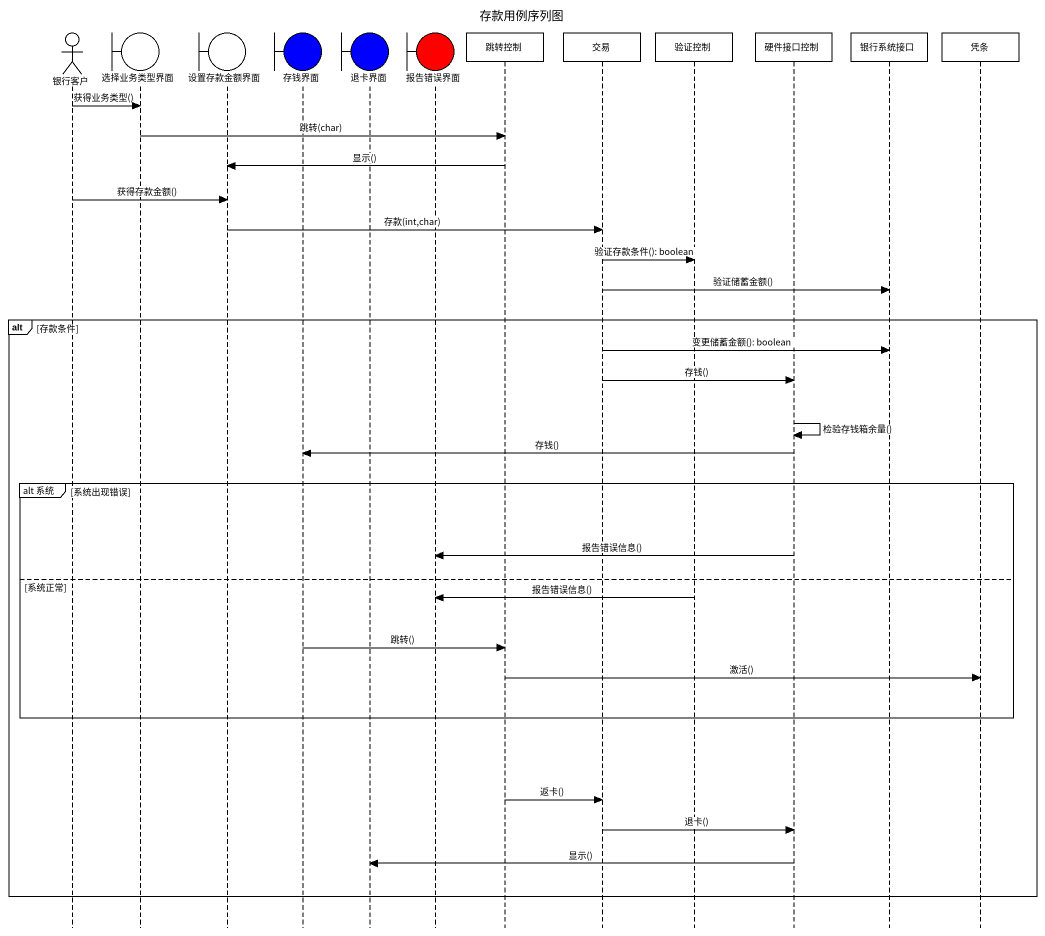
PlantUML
@startuml
title 存款用例序列图
hide footbox
actor 银行客户
boundary 选择业务类型界面
boundary 设置存款金额界面
boundary 存钱界面 #0000FF
boundary 退卡界面 #0000FF
boundary 报告错误界面 #FF0000
participant 跳转控制
participant 交易
participant 验证控制
participant 硬件接口控制
participant 银行系统接口
participant 凭条

银行客户 -> 选择业务类型界面 : 获得业务类型()
选择业务类型界面 -> 跳转控制 : 跳转(char)
跳转控制 -> 设置存款金额界面 : 显示()
银行客户 -> 设置存款金额界面 : 获得存款金额()
设置存款金额界面 -> 交易 : 存款(int,char)
交易 -> 验证控制 : 验证存款条件(): boolean
交易 -> 银行系统接口 : 验证储蓄金额()
alt 存款条件
  交易 -> 银行系统接口 : 变更储蓄金额(): boolean
  交易 -> 硬件接口控制 : 存钱()
  硬件接口控制 -> 硬件接口控制 : 检验存钱箱余量()
  硬件接口控制 -> 存钱界面 : 存钱()
  group alt 系统 [系统出现错误]
    硬件接口控制 -> 报告错误界面 : 报告错误信息()
  else 系统正常
    验证控制 -> 报告错误界面 : 报告错误信息()
    存钱界面 -> 跳转控制 : 跳转()
    跳转控制 -> 凭条 : 激活()
  end
  跳转控制 -> 交易 : 返卡()
  交易 -> 硬件接口控制 : 退卡()
  硬件接口控制 -> 退卡界面 : 显示()
end
@enduml
